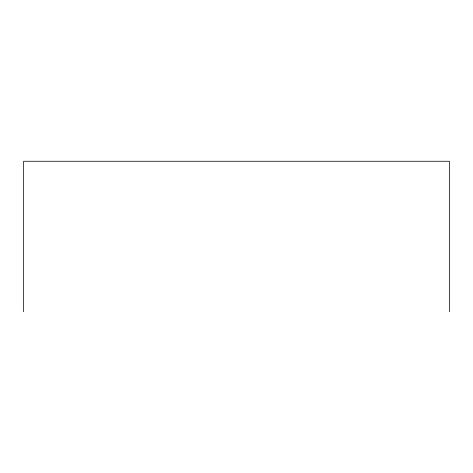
<?xml version="1.0" encoding="UTF-8"?>
<svg xmlns="http://www.w3.org/2000/svg" width="473" height="473" viewBox="0 0 473 473"><rect width="100%" height="100%" fill="white"/><g stroke="black" fill="none" stroke-linecap="round" stroke-linejoin="round"><path stroke-width="0.71" d="M449.35 311.737L449.35 161.263L23.65 161.263L23.65 311.737"/></g></svg>
